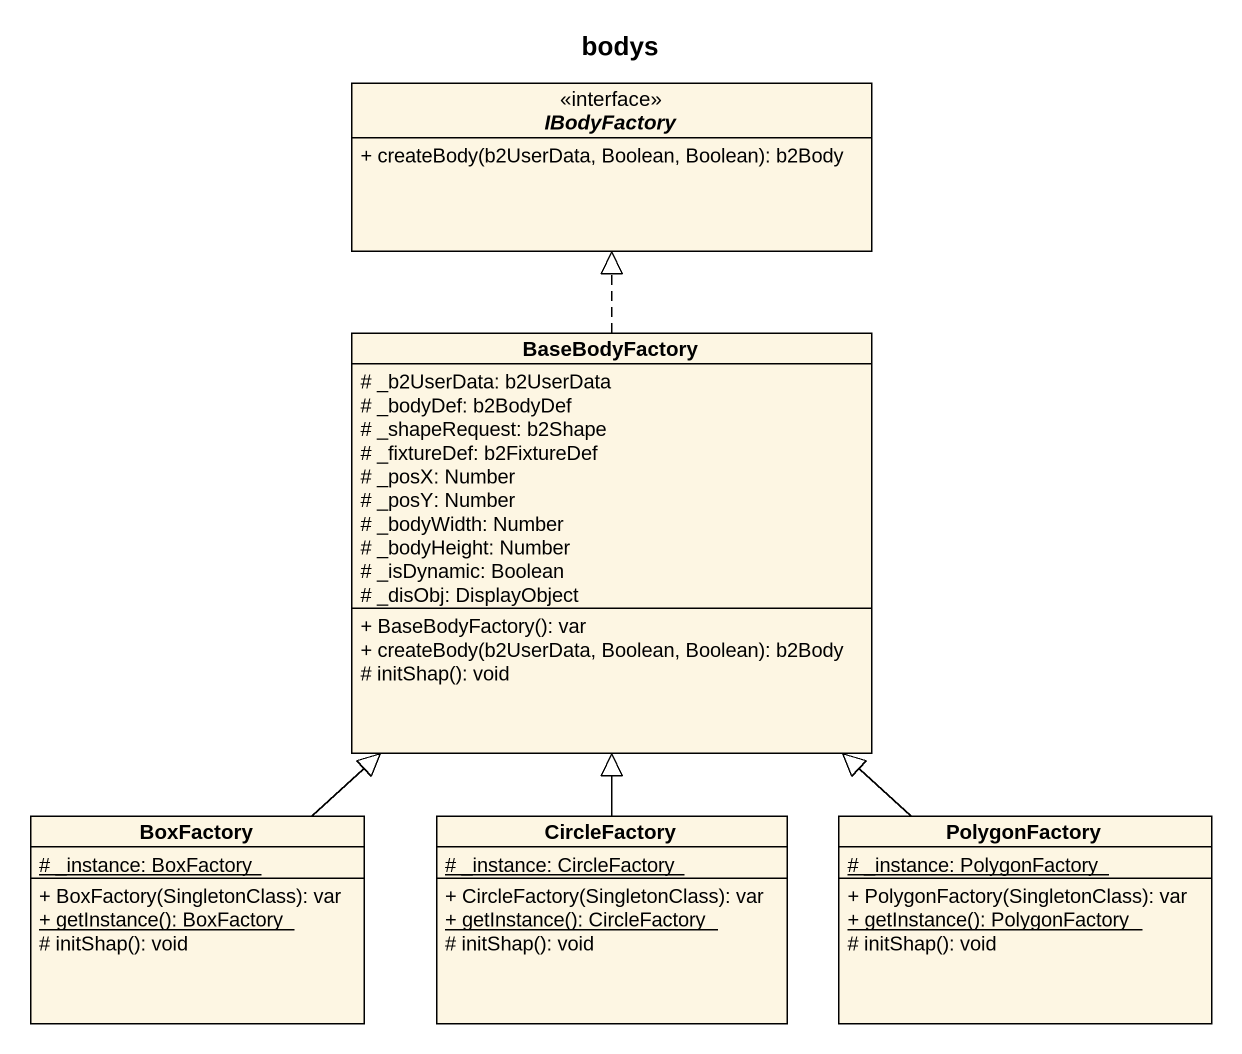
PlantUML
@startuml
title bodys
hide circle
hide empty members
skinparam classAttributeIconSize 0
interface IBodyFactory <<interface>> {
  + createBody(b2UserData, Boolean, Boolean): b2Body
}
class BaseBodyFactory {
  # _b2UserData: b2UserData
  # _bodyDef: b2BodyDef
  # _shapeRequest: b2Shape
  # _fixtureDef: b2FixtureDef
  # _posX: Number
  # _posY: Number
  # _bodyWidth: Number
  # _bodyHeight: Number
  # _isDynamic: Boolean
  # _disObj: DisplayObject
  + BaseBodyFactory(): var
  + createBody(b2UserData, Boolean, Boolean): b2Body
  # initShap(): void
}
class BoxFactory {
  {static} # _instance: BoxFactory
  + BoxFactory(SingletonClass): var
  {static} + getInstance(): BoxFactory
  # initShap(): void
}
class CircleFactory {
  {static} # _instance: CircleFactory
  + CircleFactory(SingletonClass): var
  {static} + getInstance(): CircleFactory
  # initShap(): void
}
class PolygonFactory {
  {static} # _instance: PolygonFactory
  + PolygonFactory(SingletonClass): var
  {static} + getInstance(): PolygonFactory
  # initShap(): void
}
BaseBodyFactory .up.|> IBodyFactory
BoxFactory -up-|> BaseBodyFactory
CircleFactory -up-|> BaseBodyFactory
PolygonFactory -up-|> BaseBodyFactory
@enduml
